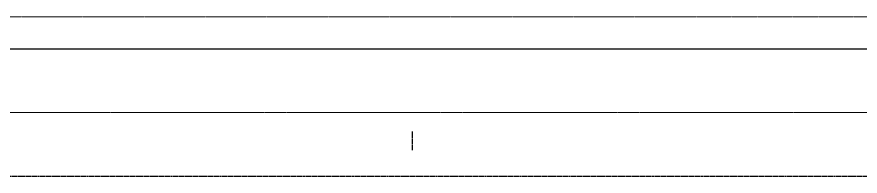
# Model space of a CAD drawing. Extents: x 0 to 160756, y 0 to 229247.
# Drawn here: x 54815 to 57461, y 103625 to 104125 of the extents above; entities that cross this region are included whole.
import ezdxf
from ezdxf.xclip import XClip

# ---------------------------------------------------------------- set-up
doc = ezdxf.new("R2010")
doc.units = 0
doc.header["$LTSCALE"] = 10
doc.header["$XCLIPFRAME"] = 2
for name, pattern in [('H12設備棟3F$0$CENTERK3', [2.749, 2.5, -0.083, 0.083, -0.083]), ('H12設備棟3F$0$CENTERK5', [6.916, 6.667, -0.083, 0.083, -0.083]), ('H12設備棟3F$0$HIDDEN', [0.375, 0.25, -0.125])]:
    doc.linetypes.add(name, pattern=pattern)
for name, color, linetype in [('H12設備棟3F$0$ARC-BEAM', 252, 'H12設備棟3F$0$HIDDEN'), ('H12設備棟3F$0$H-SIN', 252, 'H12設備棟3F$0$CENTERK5'), ('H12設備棟3F$0$K-SIN', 252, 'H12設備棟3F$0$CENTERK3'), ('H12設備棟3F$0$KABE1', 252, 'Continuous')]:
    doc.layers.add(name, color=color, linetype=linetype)

# ---------------------------------------------------------------- blocks, each defined once
blk = doc.blocks.new('H12設備棟3F')
at = {"layer": 'H12設備棟3F$0$ARC-BEAM'}
for p, q in [((56055.5, 103765.3), (56055.5, 103705.3)), ((54535.2, 103625.3), (62735.2, 103625.3))]:
    blk.add_line(p, q, dxfattribs=at)
at = {"layer": 'H12設備棟3F$0$H-SIN', "lineweight": 5}
blk.add_line((31421.4, 103825.3), (81271.4, 103825.3), dxfattribs=at)
at = {"layer": 'H12設備棟3F$0$K-SIN', "lineweight": 5}
blk.add_line((80531.4, 104125.3), (31241.4, 104125.3), dxfattribs=at)
at = {"layer": 'H12設備棟3F$0$KABE1', "linetype": 'Continuous', "lineweight": 30}
blk.add_line((54535.2, 104025.3), (62735.2, 104025.3), dxfattribs=at)

msp = doc.modelspace()

# ---------------------------------------------------------------- block references
ref = msp.add_blockref('H12設備棟3F', (0, 0))
XClip(ref).set_block_clipping_path([(52480.8428845762, 60066.8604644329), (84559.6547477046, 105824.4625800119)])

doc.saveas('drawing.dxf')
